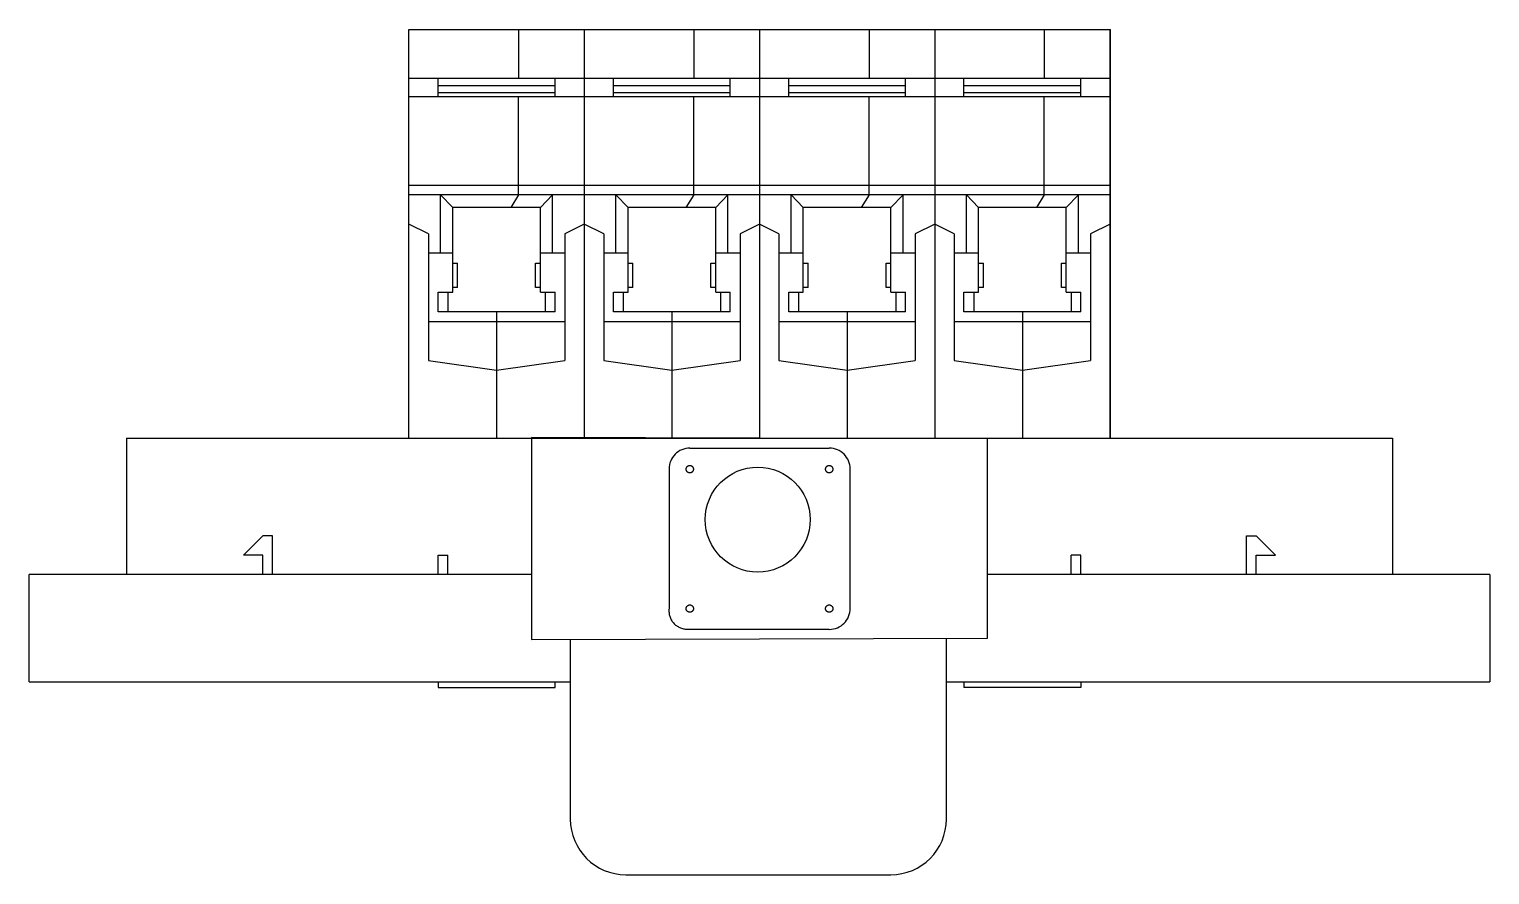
# Model space of a CAD drawing. Header units: inches. Extents: x 26850.5 to 26865.5, y 23621.3 to 23630.
import ezdxf

# ---------------------------------------------------------------- set-up
doc = ezdxf.new("R2010")
doc.units = ezdxf.units.IN
doc.header["$MEASUREMENT"] = 0
doc.linetypes.add('HIDDEN2', pattern=[4.7625, 3.175, -1.5875])
doc.linetypes.add('PHANTOM2', pattern=[31.75, 15.875, -3.175, 3.175, -3.175, 3.175, -3.175])
doc.layers.add('MBD', color=7, linetype='Continuous')

# ---------------------------------------------------------------- blocks, each defined once
blk = doc.blocks.new('MBD')
at = {"color": 11, "true_color": 0xf27172}
for p, q in [((-3.6, 4.2), (3.6, 4.2)), ((-3.6, 0), (-3.6, 4.2)), ((-2.475, 4.2), (-2.475, 3.7)), ((-1.8, 4.2), (-1.8, 0)), ((-0.675, 4.2), (-0.675, 3.7)), ((0, 4.2), (0, 0)), ((1.125, 4.2), (1.125, 3.7)), ((1.8, 4.2), (1.8, 0)), ((2.925, 4.2), (2.925, 3.7)), ((3.6, 0), (3.6, 4.201)), ((3.6, 4.2), (3.6, 0)), ((-3.6, 3.7), (3.6, 3.7)), ((-3.6, 3.7), (3.6, 3.7)), ((-3.3, 3.511), (-3.3, 3.7)), ((-3.3, 3.622), (-2.1, 3.622)), ((-2.1, 3.511), (-2.1, 3.7)), ((-1.5, 3.511), (-1.5, 3.7)), ((-1.5, 3.622), (-0.3, 3.622)), ((-0.3, 3.511), (-0.3, 3.7)), ((0.3, 3.511), (0.3, 3.7)), ((0.3, 3.622), (1.5, 3.622)), ((1.5, 3.511), (1.5, 3.7)), ((2.1, 3.511), (2.1, 3.7)), ((2.1, 3.622), (3.3, 3.622)), ((3.3, 3.511), (3.3, 3.7)), ((-3.6, 3.511), (3.6, 3.511)), ((-3.3, 3.55), (-2.1, 3.55)), ((-2.475, 2.5), (-2.475, 3.511)), ((-1.5, 3.55), (-0.3, 3.55)), ((-0.675, 2.5), (-0.675, 3.511)), ((0.3, 3.55), (1.5, 3.55)), ((1.125, 2.5), (1.125, 3.511)), ((2.1, 3.55), (3.3, 3.55)), ((2.925, 2.5), (2.925, 3.511)), ((-3.6, 2.6), (3.6, 2.6)), ((3.6, 2.5), (-3.6, 2.5)), ((-3.275, 1.9), (-3.275, 2.5)), ((-3.275, 2.5), (-3.15, 2.37)), ((-2.475, 2.5), (-2.555, 2.37)), ((-2.25, 2.37), (-2.125, 2.5)), ((-2.125, 1.9), (-2.125, 2.5)), ((-1.475, 1.9), (-1.475, 2.5)), ((-1.475, 2.5), (-1.35, 2.37)), ((-0.675, 2.5), (-0.755, 2.37)), ((-0.45, 2.37), (-0.325, 2.5)), ((-0.325, 1.9), (-0.325, 2.5)), ((0.325, 1.9), (0.325, 2.5)), ((0.325, 2.5), (0.45, 2.37)), ((1.125, 2.5), (1.045, 2.37)), ((1.35, 2.37), (1.475, 2.5)), ((1.475, 1.9), (1.475, 2.5)), ((2.125, 1.9), (2.125, 2.5)), ((2.125, 2.5), (2.25, 2.37)), ((2.925, 2.5), (2.845, 2.37)), ((3.15, 2.37), (3.275, 2.5)), ((3.275, 1.9), (3.275, 2.5)), ((-3.15, 1.5), (-3.15, 2.37)), ((-2.25, 2.37), (-3.15, 2.37)), ((-2.25, 1.5), (-2.25, 2.37)), ((-1.35, 1.5), (-1.35, 2.37)), ((-0.45, 2.37), (-1.35, 2.37)), ((-0.45, 1.5), (-0.45, 2.37)), ((0.45, 1.5), (0.45, 2.37)), ((1.35, 2.37), (0.45, 2.37)), ((1.35, 1.5), (1.35, 2.37)), ((2.25, 1.5), (2.25, 2.37)), ((3.15, 2.37), (2.25, 2.37)), ((3.15, 1.5), (3.15, 2.37)), ((-3.4, 2.1), (-3.6, 2.2)), ((-3.4, 2.1), (-3.4, 0.8)), ((-1.8, 2.2), (-2, 2.1)), ((-2, 2.1), (-2, 0.8)), ((-1.6, 2.1), (-1.8, 2.2)), ((-1.6, 2.1), (-1.6, 0.8)), ((0, 2.2), (-0.2, 2.1)), ((-0.2, 2.1), (-0.2, 0.8)), ((0.2, 2.1), (0, 2.2)), ((0.2, 2.1), (0.2, 0.8)), ((1.8, 2.2), (1.6, 2.1)), ((1.6, 2.1), (1.6, 0.8)), ((2, 2.1), (1.8, 2.2)), ((2, 2.1), (2, 0.8)), ((3.6, 2.2), (3.4, 2.1)), ((3.4, 2.1), (3.4, 0.8)), ((-3.15, 1.9), (-3.4, 1.9)), ((-3.15, 1.8), (-3.1, 1.8)), ((-3.1, 1.55), (-3.1, 1.8)), ((-2.3, 1.8), (-2.25, 1.8)), ((-2.3, 1.55), (-2.3, 1.8)), ((-2, 1.9), (-2.25, 1.9)), ((-1.35, 1.9), (-1.6, 1.9)), ((-1.35, 1.8), (-1.3, 1.8)), ((-1.3, 1.55), (-1.3, 1.8)), ((-0.5, 1.8), (-0.45, 1.8)), ((-0.5, 1.55), (-0.5, 1.8)), ((-0.2, 1.9), (-0.45, 1.9)), ((0.45, 1.9), (0.2, 1.9)), ((0.45, 1.8), (0.5, 1.8)), ((0.5, 1.55), (0.5, 1.8)), ((1.3, 1.8), (1.35, 1.8)), ((1.3, 1.55), (1.3, 1.8)), ((1.6, 1.9), (1.35, 1.9)), ((2.25, 1.9), (2, 1.9)), ((2.25, 1.8), (2.3, 1.8)), ((2.3, 1.55), (2.3, 1.8)), ((3.1, 1.8), (3.15, 1.8)), ((3.1, 1.55), (3.1, 1.8)), ((3.4, 1.9), (3.15, 1.9)), ((-3.3, 1.3), (-3.3, 1.5)), ((-3.3, 1.5), (-3.15, 1.5)), ((-3.2, 1.5), (-3.2, 1.3)), ((-3.1, 1.55), (-3.15, 1.55)), ((-2.25, 1.55), (-2.3, 1.55)), ((-2.25, 1.5), (-2.1, 1.5)), ((-2.2, 1.5), (-2.2, 1.3)), ((-2.1, 1.3), (-2.1, 1.5)), ((-1.5, 1.3), (-1.5, 1.5)), ((-1.5, 1.5), (-1.35, 1.5)), ((-1.4, 1.5), (-1.4, 1.3)), ((-1.3, 1.55), (-1.35, 1.55)), ((-0.45, 1.55), (-0.5, 1.55)), ((-0.45, 1.5), (-0.3, 1.5)), ((-0.4, 1.5), (-0.4, 1.3)), ((-0.3, 1.3), (-0.3, 1.5)), ((0.3, 1.3), (0.3, 1.5)), ((0.3, 1.5), (0.45, 1.5)), ((0.4, 1.5), (0.4, 1.3)), ((0.5, 1.55), (0.45, 1.55)), ((1.35, 1.55), (1.3, 1.55)), ((1.35, 1.5), (1.5, 1.5)), ((1.4, 1.5), (1.4, 1.3)), ((1.5, 1.3), (1.5, 1.5)), ((2.1, 1.3), (2.1, 1.5)), ((2.1, 1.5), (2.25, 1.5)), ((2.2, 1.5), (2.2, 1.3)), ((2.3, 1.55), (2.25, 1.55)), ((3.15, 1.55), (3.1, 1.55)), ((3.15, 1.5), (3.3, 1.5)), ((3.2, 1.5), (3.2, 1.3)), ((3.3, 1.3), (3.3, 1.5)), ((-3.4, 1.2), (-2, 1.2)), ((-2.1, 1.3), (-3.3, 1.3)), ((-2.7, 1.3), (-2.7, 0)), ((-1.6, 1.2), (-0.2, 1.2)), ((-0.3, 1.3), (-1.5, 1.3)), ((-0.9, 1.3), (-0.9, 0)), ((0.2, 1.2), (1.6, 1.2)), ((1.5, 1.3), (0.3, 1.3)), ((0.9, 1.3), (0.9, 0)), ((2, 1.2), (3.4, 1.2)), ((3.3, 1.3), (2.1, 1.3)), ((2.7, 1.3), (2.7, 0)), ((-3.4, 0.8), (-2.7, 0.7)), ((-2.7, 0.7), (-2, 0.8)), ((-1.6, 0.8), (-0.9, 0.7)), ((-0.9, 0.7), (-0.2, 0.8)), ((0.2, 0.8), (0.9, 0.7)), ((0.9, 0.7), (1.6, 0.8)), ((2, 0.8), (2.7, 0.7)), ((2.7, 0.7), (3.4, 0.8)), ((-6.5, 0), (6.5, 0)), ((-6.5, 0), (-6.5, -1.4)), ((6.5, 0), (6.5, -1.4)), ((-5.1, -1), (-5.3, -1.2)), ((-5, -1), (-5.1, -1)), ((-5, -1.4), (-5, -1)), ((5, -1), (5.1, -1)), ((5, -1.4), (5, -1)), ((5.3, -1.2), (5.1, -1)), ((-5.1, -1.2), (-5.3, -1.2)), ((-5.1, -1.4), (-5.1, -1.2)), ((-3.3, -1.4), (-3.3, -1.2)), ((-3.3, -1.2), (-3.2, -1.2)), ((-3.2, -1.4), (-3.2, -1.2)), ((3.2, -1.4), (3.2, -1.2)), ((3.3, -1.2), (3.2, -1.2)), ((3.3, -1.4), (3.3, -1.2)), ((5.1, -1.4), (5.1, -1.2)), ((5.1, -1.2), (5.3, -1.2)), ((-2.343, -1.4), (-7.5, -1.4)), ((-7.5, -2.5), (-7.5, -1.4)), ((7.5, -1.4), (2.343, -1.4)), ((7.5, -1.4), (7.5, -2.5)), ((-7.5, -2.5), (-1.944, -2.5)), ((-3.3, -2.5), (-3.3, -2.559)), ((-2.1, -2.559), (-2.1, -2.5)), ((1.92, -2.5), (7.5, -2.5)), ((-3.3, -2.559), (-2.1, -2.559))]:
    blk.add_line(p, q, dxfattribs=at)
at = {"linetype": 'PHANTOM2'}
for p, q in [((-2.343, 0.007), (-2.343, -2.067)), ((2.343, -0.007), (-2.343, 0.007)), ((-0.714, -0.101), (0.717, -0.101)), ((2.343, -2.053), (2.343, -0.007)), ((0.932, -1.747), (0.932, -0.316)), ((-2.343, -2.067), (2.343, -2.053)), ((-1.944, -2.065), (-1.944, -3.91)), ((-0.742, -1.96), (0.717, -1.961)), ((1.92, -3.91), (1.92, -2.054)), ((-1.371, -4.483), (1.348, -4.483))]:
    blk.add_line(p, q, dxfattribs=at)
at = {"linetype": 'PHANTOM2', "ltscale": 10}
blk.add_line((-0.929, -0.316), (-0.929, -1.75), dxfattribs=at)
at = {"color": 242, "true_color": 0xcd2027}
for p, q in [((2.1, -2.5), (2.1, -2.559)), ((3.3, -2.5), (3.3, -2.559)), ((3.3, -2.559), (2.1, -2.559))]:
    blk.add_line(p, q, dxfattribs=at)
at = {"linetype": 'PHANTOM2'}
for centre, radius in [((-0.716, -0.317), 0.0378), ((-0.018, -0.835), 0.539), ((0.716, -0.317), 0.0378), ((-0.716, -1.749), 0.0378), ((0.716, -1.749), 0.0378)]:
    blk.add_circle(centre, radius, dxfattribs=at)
for centre, radius, start, end in [((-0.714, -0.316), 0.215, 90, 180), ((0.717, -0.316), 0.215, 0, 90), ((-0.742, -1.772), 0.188, 173.205, 270), ((0.717, -1.747), 0.215, 270, 0), ((-1.371, -3.91), 0.572, 180, 270), ((1.348, -3.91), 0.572, 270, 0)]:
    blk.add_arc(centre, radius, start, end, dxfattribs=at)

msp = doc.modelspace()

# ---------------------------------------------------------------- block references
at = {"layer": 'MBD', "linetype": 'HIDDEN2'}
msp.add_blockref('MBD', (26857.957, 23625.783), dxfattribs=at)

doc.saveas('drawing.dxf')
